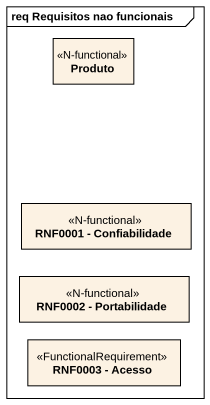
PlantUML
@startuml
mainframe req Requisitos nao funcionais
hide circle
hide empty members
class Produto <<N-functional>>
class "RNF0001 - Confiabilidade" as RNF0001_Confiabilidade <<N-functional>>
class "RNF0002 - Portabilidade" as RNF0002_Portabilidade <<N-functional>>
class "RNF0003 - Acesso" as RNF0003_Acesso <<FunctionalRequirement>>
@enduml
